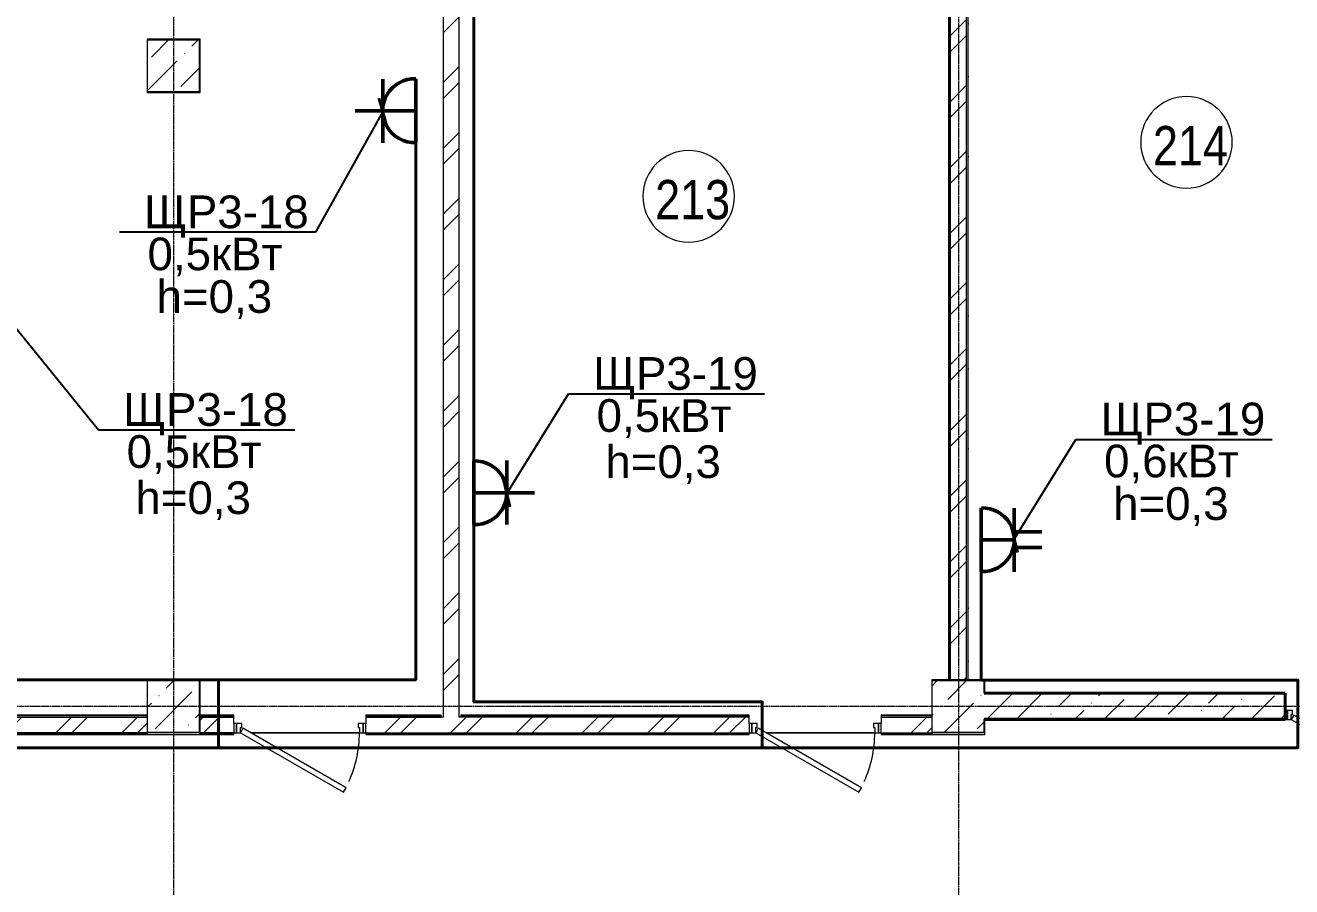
# Model space of a CAD drawing. Header units: metres. Extents: x 3659 to 143627, y -64119 to 51337.
# Drawn here: x 64929 to 74610, y -48663 to -42076 of the extents above; entities that cross this region are included whole.
import ezdxf

# ---------------------------------------------------------------- set-up
doc = ezdxf.new("R2010")
doc.units = ezdxf.units.M
doc.linetypes.add('ADSK_Линия сетки', pattern=[21, 12, -3, 3, -3])
for name, color, linetype, lineweight in [('A-AREA-IDEN', 7, 'Continuous', 9), ('A-DOOR', 7, 'Continuous', 5), ('A-DOOR-FRAM', 7, 'Continuous', 13), ('A-FLOR', 7, 'Continuous', 5), ('A-WALL', 7, 'Continuous', 5), ('A-WALL-PATT', 7, 'Continuous', 18), ('I-WALL', 7, 'Continuous', 5), ('S-COLS', 7, 'Continuous', 5), ('S-GRID', 7, 'Continuous', 9), ('Освещение', 1, 'Continuous', 50), ('Эл-свет раб.', 5, 'Continuous', 50), ('ЭЛ.сети', 5, 'Continuous', 100), ('ЭОМ', 7, 'Continuous', 40)]:
    doc.layers.add(name, color=color, linetype=linetype, lineweight=lineweight)
doc.styles.add('GOST Common_I_1', font='ARIALN.TTF', dxfattribs={"height": 300})
doc.styles.add('STYLE1', font='arial.ttf', dxfattribs={"height": 250})
doc.styles.add('ГОСТ 2.304', font='CS_Gost2304.shx', dxfattribs={"width": 0.85})
doc.dimstyles.new('СПДС', dxfattribs={"dimscale": 100, "dimtxt": 2.5, "dimasz": 2.5, "dimexe": 1.25, "dimexo": 0.625, "dimtad": 1, "dimdec": 0, "dimrnd": 0.001, "dimtxsty": 'ГОСТ 2.304', "dimblk": 'OBLIQUE', "dimcen": 2.5, "dimdle": 2, "dimadec": 0, "dimazin": 2, "dimtfac": 0.75, "dimtdec": 0, "dimtmove": 1, "dimatfit": 3, "dimfxl": 1, "dimtolj": 1, "dimarcsym": 1})
pattern_1 = [(45, (0, 0), (84.19025, 308.69666), [396.875, -79.375, 3.353, -76.022])]
pattern_2 = [(45, (0, 0), (-251.4472, 251.4472), []), (45, (0, 381), (-251.4472, 251.4472), [])]
pattern_3 = [(0, (0, 0), (812.8, 203.2), [33.528, -576.072, 33.528, -576.072, -3251.2]), (0, (0, 0), (812.8, 203.2), [-1219.2, 33.528, -1185.672, 33.528, -576.072, -1422.4]), (0, (0, 0), (812.8, 203.2), [-3048, 33.528, -372.872, 33.528, -982.472]), (120, (304.8, 101.6), (-582.37636, 602.30545), [33.528, -576.072, 33.528, -576.072, -3251.2]), (120, (304.8, 101.6), (-582.37636, 602.30545), [-1219.2, 33.528, -1185.672, 33.528, -576.072, -1422.4]), (120, (304.8, 101.6), (-582.37636, 602.30545), [-3048, 33.528, -372.872, 33.528, -982.472]), (240, (406.4, 508), (-230.42364, -805.50545), [33.528, -576.072, 33.528, -576.072, -3251.2]), (240, (406.4, 508), (-230.42364, -805.50545), [-1219.2, 33.528, -1185.672, 33.528, -576.072, -1422.4]), (240, (406.4, 508), (-230.42364, -805.50545), [-3048, 33.528, -372.872, 33.528, -982.472])]

# ---------------------------------------------------------------- blocks, each defined once
blk = doc.blocks.new('КДП АПК - КР_rvt-1-2 этаж')
at = {"layer": 'A-WALL-PATT', "lineweight": 20}
h = blk.add_hatch(dxfattribs=at)
h.set_pattern_fill('FP_137', color=256, style=0, pattern_type=2)
h.set_pattern_definition(pattern_1)
h.paths.add_polyline_path([(77862.7, -46745.6), (77862.7, -46545.6), (75562.7, -46545.6), (75562.7, -46745.6), (77344.4, -46745.6)], flags=0)
h.paths.add_polyline_path([(74255.2, -46745.6), (74562.7, -46745.6), (74562.7, -46545.6), (72262.7, -46545.6), (72262.7, -46745.6)], flags=0)
at = {"layer": 'S-COLS', "lineweight": 20}
h = blk.add_hatch(dxfattribs=at)
h.set_pattern_fill('FP_137', color=256, style=0, pattern_type=2)
h.set_pattern_definition(pattern_1)
h.paths.add_polyline_path([(66017.6, -41945.6), (66262.7, -41945.6), (66262.7, -41545.6), (65862.7, -41545.6), (65862.7, -41945.6)], flags=0)
h = blk.add_hatch(dxfattribs=at)
h.set_pattern_fill('FP_137', color=256, style=0, pattern_type=2)
h.set_pattern_definition(pattern_1)
h.paths.add_polyline_path([(66017.6, -46845.6), (66262.7, -46845.6), (66262.7, -46445.6), (65862.7, -46445.6), (65862.7, -46845.6)], flags=0)
h = blk.add_hatch(dxfattribs=at)
h.set_pattern_fill('FP_137', color=256, style=0, pattern_type=2)
h.set_pattern_definition(pattern_1)
h.paths.add_polyline_path([(71862.7, -46845.6), (72262.7, -46845.6), (72262.7, -46445.6), (71862.7, -46445.6)], flags=0)
at = {"layer": 'I-WALL', "lineweight": 40}
for p, q in [((74562.7, -46545.6), (72262.7, -46545.6)), ((74562.7, -46745.6), (74562.7, -46545.6)), ((72262.7, -46745.6), (74562.7, -46745.6))]:
    blk.add_line(p, q, dxfattribs=at)
at = {"layer": 'S-COLS', "lineweight": 20}
for p, q in [((66262.7, -41545.6), (65862.7, -41545.6)), ((65862.7, -41545.6), (65862.7, -41945.6)), ((66262.7, -41945.6), (66262.7, -41545.6)), ((65862.7, -41945.6), (66262.7, -41945.6)), ((66262.7, -46445.6), (65862.7, -46445.6)), ((65862.7, -46445.6), (65862.7, -46845.6)), ((66262.7, -46845.6), (66262.7, -46445.6)), ((72262.7, -46445.6), (71862.7, -46445.6)), ((71862.7, -46445.6), (71862.7, -46845.6)), ((72262.7, -46545.6), (72262.7, -46445.6)), ((72262.7, -46845.6), (72262.7, -46745.6)), ((65862.7, -46845.6), (66262.7, -46845.6)), ((71862.7, -46845.6), (72262.7, -46845.6))]:
    blk.add_line(p, q, dxfattribs=at)
blk = doc.blocks.new('AC_Дверь_Однопольная_ДеревяннаяВнутренняя_ГОСТ6629-88 - ДГ 21-10Л-1292866-2 этаж')
at = {"layer": 'A-DOOR', "lineweight": 13}
for p, q in [((-333.1, 515), (-353.1, 480.4)), ((455, 60), (-333.1, 515)), ((-353.1, 480.4), (435, 25.4)), ((435, 25.4), (455, 60))]:
    blk.add_line(p, q, dxfattribs=at)
at = {"layer": 'A-DOOR', "lineweight": 18}
for p, q in [((-485, 60), (-505, 60)), ((-505, 60), (-505, -10)), ((-485, -10), (-485, 60)), ((505, 60), (485, 60)), ((485, 60), (485, -10)), ((505, -10), (505, 60)), ((-505, -10), (-485, -10)), ((485, -10), (505, -10))]:
    blk.add_line(p, q, dxfattribs=at)
at = {"layer": 'A-DOOR'}
blk.add_arc((455, 60), 910, 155.73648, 180, dxfattribs=at)
at = {"layer": 'A-DOOR-FRAM'}
for p, q in [((-455, 60), (-485, 60)), ((-485, 60), (-485, -10)), ((-455, 20), (-455, 60)), ((-445, 20), (-455, 20)), ((-445, -10), (-445, 20)), ((455, 20), (445, 20)), ((445, 20), (445, -10)), ((485, 60), (455, 60)), ((455, 60), (455, 20)), ((485, -10), (485, 60)), ((-485, -10), (-445, -10)), ((445, -10), (485, -10))]:
    blk.add_line(p, q, dxfattribs=at)
blk = doc.blocks.new('AC_Дверь_Однопольная_ДеревяннаяВнутренняя_ГОСТ6629-88 - ДГ 21-10Л-1371174-2 этаж')
at = {"layer": 'A-DOOR', "lineweight": 13}
for p, q in [((-333.1, 555), (-353.1, 520.4)), ((-353.1, 520.4), (435, 65.4)), ((455, 100), (-333.1, 555)), ((435, 65.4), (455, 100))]:
    blk.add_line(p, q, dxfattribs=at)
at = {"layer": 'A-DOOR', "lineweight": 18}
for p, q in [((-485, 100), (-505, 100)), ((-505, 100), (-505, 30)), ((-485, 30), (-485, 100)), ((505, 100), (485, 100)), ((485, 100), (485, 30)), ((505, 30), (505, 100)), ((-505, 30), (-485, 30)), ((485, 30), (505, 30))]:
    blk.add_line(p, q, dxfattribs=at)
at = {"layer": 'A-DOOR'}
blk.add_arc((455, 100), 910, 155.73648, 180, dxfattribs=at)
at = {"layer": 'A-DOOR-FRAM'}
for p, q in [((-455, 100), (-485, 100)), ((-485, 100), (-485, 30)), ((-455, 60), (-455, 100)), ((485, 100), (455, 100)), ((455, 100), (455, 60)), ((485, 30), (485, 100)), ((-485, 30), (-445, 30)), ((-445, 60), (-455, 60)), ((-445, 30), (-445, 60)), ((455, 60), (445, 60)), ((445, 60), (445, 30)), ((445, 30), (485, 30))]:
    blk.add_line(p, q, dxfattribs=at)
blk = doc.blocks.new('двойная розетка штепсельная с заземляющим контактом скрытой установки IP20')
at = {"layer": 'Эл-свет раб.', "ltscale": 0.3}
for p, q in [((242830.7, -163233.1), (242830.7, -163443.7)), ((242951.4, -163233.1), (242951.4, -163443.7)), ((243132.4, -163443.7), (242644.8, -163443.7)), ((242891.1, -163695.8), (242891.1, -163443.6)), ((243134.9, -163695.8), (242647.2, -163695.8))]:
    blk.add_line(p, q, dxfattribs=at)
at = {"layer": 'Эл-свет раб.', "ltscale": 0.3, "extrusion": (0, 0, -1)}
blk.add_ellipse((242891.1, -163687.5), major_axis=(-172.5, 172.5), ratio=1, start_param=5.464002, end_param=8.673165, dxfattribs=at)
blk = doc.blocks.new('_Oblique')
at = {"color": 0, "linetype": 'ByBlock', "lineweight": -2}
blk.add_line((-0.5, -0.5), (0.5, 0.5), dxfattribs=at)
blk = doc.blocks.new('Розетка штепсельная с заземляющим контактом скрытой установки IP20')
at = {"layer": 'Эл-свет раб.', "ltscale": 0.3}
for p, q in [((191574.8, -246568.3), (191574.8, -246105.7)), ((191816.2, -246316.2), (191328.6, -246316.2)), ((191818.7, -246568.3), (191331, -246568.3))]:
    blk.add_line(p, q, dxfattribs=at)
at = {"layer": 'Эл-свет раб.', "ltscale": 0.3, "extrusion": (0, 0, -1)}
blk.add_ellipse((191574.8, -246560.1), major_axis=(-172.5, 172.5), ratio=1, start_param=5.464002, end_param=8.673165, dxfattribs=at)
blk = doc.blocks.new('ПСС_Марка_помещения - Имя_2_5мм-224473-2 этаж')
at = {"layer": 'A-AREA-IDEN'}
for start, end in [(360, 180), (180, 360)]:
    blk.add_arc((-0.074, 0.039), 3.5, start, end, dxfattribs=at)

msp = doc.modelspace()

# ---------------------------------------------------------------- hatches: boundary and pattern name
at = {"layer": 'A-WALL-PATT', "lineweight": 5}
h = msp.add_hatch(dxfattribs=at)
h.set_pattern_fill('FP_1', color=256, style=0, pattern_type=2)
h.set_pattern_definition(pattern_2)
h.paths.add_polyline_path([(68122.6532, -47365.6443), (68242.6532, -47365.6443), (68242.6532, -39285.6443), (68122.6532, -39285.6443), (68122.6532, -46236.7998)], flags=0)
h = msp.add_hatch(dxfattribs=at)
h.set_pattern_fill('FP_40', color=256, style=0, pattern_type=2)
h.set_pattern_definition(pattern_3)
h.paths.add_polyline_path([(71987.6532, -47085.6443), (71990.6532, -47085.6443), (71990.6532, -40988.6443), (71987.6532, -40988.6443), (71987.6532, -47082.6443)], flags=0)
h = msp.add_hatch(dxfattribs=at)
h.set_pattern_fill('FP_40', color=256, style=0, pattern_type=2)
h.set_pattern_definition(pattern_3)
h.paths.add_polyline_path([(72002.6532, -47085.6443), (72002.6532, -40985.6443), (71990.6532, -40985.6443), (71990.6532, -47085.6443)], flags=0)
h = msp.add_hatch(dxfattribs=at)
h.set_pattern_fill('FP_1', color=256, style=0, pattern_type=2)
h.set_pattern_definition(pattern_2)
h.paths.add_polyline_path([(72122.6532, -47085.6443), (72122.6532, -40985.6443), (72002.6532, -40985.6443), (72002.6532, -47085.6443)], flags=0)
h = msp.add_hatch(dxfattribs=at)
h.set_pattern_fill('FP_40', color=256, style=0, pattern_type=2)
h.set_pattern_definition(pattern_3)
h.paths.add_polyline_path([(72122.6532, -47085.6443), (72134.6532, -47085.6443), (72134.6532, -40985.6443), (72122.6532, -40985.6443), (72122.6532, -47082.6443)], flags=0)
h = msp.add_hatch(dxfattribs=at)
h.set_pattern_fill('FP_40', color=256, style=0, pattern_type=2)
h.set_pattern_definition(pattern_3)
h.paths.add_polyline_path([(72137.6532, -47082.6443), (72137.6532, -40985.6443), (72134.6532, -40985.6443), (72134.6532, -47082.6443)], flags=0)
h = msp.add_hatch(dxfattribs=at)
h.set_pattern_fill('FP_40', color=256, style=0, pattern_type=2)
h.set_pattern_definition(pattern_3)
h.paths.add_polyline_path([(65862.6532, -42588.6443), (65862.6532, -42185.6443), (65859.6532, -42185.6443), (65859.6532, -42588.6443)], flags=0)
h = msp.add_hatch(dxfattribs=at)
h.set_pattern_fill('FP_40', color=256, style=0, pattern_type=2)
h.set_pattern_definition(pattern_3)
h.paths.add_polyline_path([(65859.6532, -47353.6443), (65862.6532, -47353.6443), (65862.6532, -47085.6443), (65859.6532, -47085.6443), (65859.6532, -47350.6443)], flags=0)
h = msp.add_hatch(dxfattribs=at)
h.set_pattern_fill('FP_40', color=256, style=0, pattern_type=2)
h.set_pattern_definition(pattern_3)
h.paths.add_polyline_path([(66265.6532, -47350.6443), (66265.6532, -47082.6443), (66262.6532, -47082.6443), (66262.6532, -47350.6443)], flags=0)
h = msp.add_hatch(dxfattribs=at)
h.set_pattern_fill('FP_40', color=256, style=0, pattern_type=2)
h.set_pattern_definition(pattern_3)
h.paths.add_polyline_path([(75567.6532, -47185.6443), (76187.6532, -47185.6443), (76187.6532, -47182.6443), (75567.6532, -47182.6443)], flags=0)
h.paths.add_polyline_path([(74255.2423, -47185.6443), (74557.6532, -47185.6443), (74557.6532, -47182.6443), (72262.6532, -47182.6443), (72262.6532, -47185.6443)], flags=0)
h = msp.add_hatch(dxfattribs=at)
h.set_pattern_fill('FP_1', color=256, style=0, pattern_type=2)
h.set_pattern_definition(pattern_2)
h.paths.add_polyline_path([(65862.6532, -47485.6443), (65862.6532, -47365.6443), (63943.4954, -47365.6443), (63943.4954, -47485.6443), (64987.8839, -47485.6443)])
h.paths.add_polyline_path([(61381.4151, -47365.6443), (61381.4162, -47485.6443), (62933.4954, -47485.6443), (62933.4954, -47365.6443)])
h.paths.add_polyline_path([(60371.4164, -47485.6443), (60371.4164, -47365.6443), (60262.6532, -47365.6443), (60262.6532, -47485.6443)])
h = msp.add_hatch(dxfattribs=at)
h.set_pattern_fill('FP_1', color=256, style=0, pattern_type=2)
h.set_pattern_definition(pattern_2)
h.paths.add_polyline_path([(66262.6532, -47485.6443), (66522.6532, -47485.6443), (66522.6532, -47365.6443), (66262.6532, -47365.6443), (66262.6532, -47415.6443)], flags=0)
h.paths.add_polyline_path([(71862.6532, -47485.6443), (71862.6532, -47365.6443), (71472.6532, -47365.6443), (71472.6532, -47485.6443), (71680.9761, -47485.6443)], flags=0)
h.paths.add_polyline_path([(67532.6532, -47485.6443), (70462.6532, -47485.6443), (70462.6532, -47365.6443), (67532.6532, -47365.6443), (67532.6532, -47415.6443)], flags=0)
h = msp.add_hatch(dxfattribs=at)
h.set_pattern_fill('FP_40', color=256, style=0, pattern_type=2)
h.set_pattern_definition(pattern_3)
h.paths.add_polyline_path([(68242.6532, -47365.6443), (70462.6532, -47365.6443), (70462.6532, -47353.6443), (68242.6532, -47353.6443)], flags=0)
h.paths.add_polyline_path([(71862.6532, -47365.6443), (71862.6532, -47353.6443), (71472.6532, -47353.6443), (71472.6532, -47365.6443), (71859.6532, -47365.6443)], flags=0)
h = msp.add_hatch(dxfattribs=at)
h.set_pattern_fill('FP_40', color=256, style=0, pattern_type=2)
h.set_pattern_definition(pattern_3)
h.paths.add_polyline_path([(71859.6532, -47353.6443), (71859.6532, -47350.6443), (71472.6532, -47350.6443), (71472.6532, -47353.6443), (71680.9761, -47353.6443)], flags=0)
h.paths.add_polyline_path([(70136.4163, -47353.6443), (70462.6532, -47353.6443), (70462.6532, -47350.6443), (68254.6532, -47350.6443), (68254.6532, -47353.6443)], flags=0)
h = msp.add_hatch(dxfattribs=at)
h.set_pattern_fill('FP_40', color=256, style=0, pattern_type=2)
h.set_pattern_definition(pattern_3)
h.paths.add_polyline_path([(62392.6532, -47497.6443), (62392.6532, -47485.6443), (60262.6594, -47485.6443), (60262.6594, -47497.6443), (61898.7644, -47497.6443)], flags=0)
h.paths.add_polyline_path([(65862.6594, -47497.6443), (65862.6594, -47485.6443), (63402.6532, -47485.6443), (63402.6532, -47497.6443), (64987.8839, -47497.6443)], flags=0)
h = msp.add_hatch(dxfattribs=at)
h.set_pattern_fill('FP_40', color=256, style=0, pattern_type=2)
h.set_pattern_definition(pattern_3)
h.paths.add_polyline_path([(71862.6532, -47497.6443), (71862.6532, -47485.6443), (71472.6532, -47485.6443), (71472.6532, -47497.6443), (71680.9761, -47497.6443)], flags=0)
h.paths.add_polyline_path([(66522.6532, -47497.6443), (66522.6532, -47485.6443), (66262.6594, -47485.6443), (66262.6594, -47497.6443)], flags=0)
h.paths.add_polyline_path([(67532.6532, -47497.6443), (70462.6532, -47497.6443), (70462.6532, -47485.6443), (67532.6532, -47485.6443)], flags=0)
h = msp.add_hatch(dxfattribs=at)
h.set_pattern_fill('FP_40', color=256, style=0, pattern_type=2)
h.set_pattern_definition(pattern_3)
h.paths.add_polyline_path([(71472.6532, -47500.6443), (71862.6532, -47500.6443), (71862.6532, -47497.6443), (71472.6532, -47497.6443)], flags=0)
h.paths.add_polyline_path([(67532.6532, -47500.6443), (70462.6532, -47500.6443), (70462.6532, -47497.6443), (67532.6532, -47497.6443)], flags=0)
h.paths.add_polyline_path([(66522.6532, -47500.6443), (66522.6532, -47497.6443), (66262.6594, -47497.6443), (66262.6594, -47500.6443)], flags=0)

# ---------------------------------------------------------------- linework, layer by layer
at = {"layer": 'A-FLOR', "lineweight": 18}
for p, q in [((74557.6532, -47185.6443), (74563.0196, -47185.6443)), ((74563.0196, -47185.6443), (74563.0196, -47315.6443)), ((66652.6532, -47485.6443), (67482.6532, -47485.6443)), ((67482.6532, -47485.6443), (66652.6532, -47485.6443)), ((70592.6532, -47485.6443), (71422.6532, -47485.6443)), ((71422.6532, -47485.6443), (70592.6532, -47485.6443))]:
    msp.add_line(p, q, dxfattribs=at)
at = {"layer": 'A-WALL'}
for p, q in [((68122.6532, -39285.6443), (68122.6532, -47365.6443)), ((68242.6532, -39285.6443), (68242.6532, -47365.6443)), ((71990.6532, -47085.6443), (71990.6532, -40985.6443)), ((72002.6532, -47085.6443), (72002.6532, -40985.6443)), ((72122.6532, -40985.6443), (72122.6532, -47085.6443)), ((72134.6532, -40985.6443), (72134.6532, -47085.6443)), ((64302.6532, -47353.6443), (65862.6532, -47353.6443)), ((64302.6532, -47365.6443), (65862.6532, -47365.6443)), ((66262.6532, -47353.6443), (66522.6532, -47353.6443)), ((66522.6532, -47365.6443), (66262.6532, -47365.6443)), ((66262.6532, -47365.6443), (66522.6532, -47365.6443)), ((67532.6532, -47353.6443), (68110.6532, -47353.6443)), ((68122.6532, -47365.6443), (67532.6532, -47365.6443)), ((67532.6532, -47365.6443), (68107.6532, -47365.6443)), ((70462.6532, -47365.6443), (68242.6532, -47365.6443)), ((68254.6532, -47353.6443), (70462.6532, -47353.6443)), ((71472.6532, -47353.6443), (71862.6532, -47353.6443)), ((71472.6532, -47365.6443), (71862.6532, -47365.6443)), ((65862.6594, -47485.6443), (63943.4954, -47485.6443)), ((65862.6594, -47497.6443), (63943.4954, -47497.6443)), ((66522.6532, -47485.6443), (66262.6594, -47485.6443)), ((66522.6532, -47497.6443), (66262.6594, -47497.6443)), ((67532.6532, -47485.6443), (70462.6532, -47485.6443)), ((70462.6532, -47497.6443), (67532.6532, -47497.6443)), ((71472.6532, -47485.6443), (71862.6532, -47485.6443)), ((71862.6532, -47497.6443), (71472.6532, -47497.6443)), ((71862.6532, -47485.6443), (71862.6532, -47497.6443))]:
    msp.add_line(p, q, dxfattribs=at)
at = {"layer": 'A-WALL', "lineweight": 18}
for p, q in [((71987.6532, -40988.6443), (71987.6532, -47082.6443)), ((72137.6532, -47082.6443), (72137.6532, -40988.6443)), ((66265.6532, -42182.6443), (65859.6532, -42182.6443)), ((65859.6532, -42182.6443), (65859.6532, -42588.6443)), ((65862.6532, -42185.6443), (66262.6532, -42185.6443)), ((65862.6532, -42585.6443), (65862.6532, -42185.6443)), ((66262.6532, -42185.6443), (66262.6532, -42585.6443)), ((66265.6532, -42588.6443), (66265.6532, -42182.6443)), ((65859.6532, -42588.6443), (66265.6532, -42588.6443)), ((66262.6532, -42585.6443), (65862.6532, -42585.6443)), ((66265.6532, -47082.6443), (65859.6532, -47082.6443)), ((65859.6532, -47082.6443), (65859.6532, -47350.6443)), ((65862.6532, -47085.6443), (66262.6532, -47085.6443)), ((65862.6532, -47485.6443), (65862.6532, -47085.6443)), ((66262.6532, -47085.6443), (66262.6532, -47365.6443)), ((66265.6532, -47350.6443), (66265.6532, -47082.6443)), ((71987.6532, -47082.6443), (71859.6532, -47082.6443)), ((71859.6532, -47082.6443), (71859.6532, -47350.6443)), ((71862.6532, -47085.6443), (72262.6532, -47085.6443)), ((71862.6532, -47485.6443), (71862.6532, -47085.6443)), ((72265.6532, -47082.6443), (72137.6532, -47082.6443)), ((72262.6532, -47085.6443), (72262.6532, -47185.6443)), ((72265.6532, -47182.6443), (72265.6532, -47082.6443)), ((72262.6532, -47185.6443), (74557.6532, -47185.6443)), ((74557.6532, -47182.6443), (72265.6532, -47182.6443)), ((74557.6532, -47185.6443), (74557.6532, -47182.6443)), ((65859.6532, -47350.6443), (64302.6532, -47350.6443)), ((66262.6532, -47365.6443), (66262.6532, -47485.6443)), ((66522.6532, -47350.6443), (66265.6532, -47350.6443)), ((66522.6532, -47365.6443), (66522.6532, -47350.6443)), ((66522.6532, -47415.6443), (66522.6532, -47365.6443)), ((68107.6532, -47350.6443), (67532.6532, -47350.6443)), ((67532.6532, -47350.6443), (67532.6532, -47365.6443)), ((67532.6532, -47365.6443), (67532.6532, -47415.6443)), ((70462.6532, -47350.6443), (68257.6532, -47350.6443)), ((70462.6532, -47415.6443), (70462.6532, -47350.6443)), ((71472.6532, -47350.6443), (71472.6532, -47415.6443)), ((71859.6532, -47350.6443), (71472.6532, -47350.6443)), ((74557.6532, -47385.6443), (72262.6532, -47385.6443)), ((72262.6532, -47385.6443), (72262.6532, -47485.6443)), ((72265.6532, -47388.6443), (74557.6532, -47388.6443)), ((72265.6532, -47500.6443), (72265.6532, -47388.6443)), ((74557.6532, -47388.6443), (74557.6532, -47385.6443)), ((63943.4954, -47500.6443), (66522.6532, -47500.6443)), ((65862.6594, -47500.6443), (65862.6594, -47485.6443)), ((66262.6594, -47485.6443), (65862.6594, -47485.6443)), ((66262.6594, -47500.6443), (66262.6594, -47485.6443)), ((66522.6532, -47500.6443), (66522.6532, -47485.6443)), ((67532.6532, -47485.6443), (67532.6532, -47500.6443)), ((67532.6532, -47500.6443), (70462.6532, -47500.6443)), ((70462.6532, -47500.6443), (70462.6532, -47485.6443)), ((71472.6532, -47485.6443), (71472.6532, -47500.6443)), ((71472.6532, -47500.6443), (72265.6532, -47500.6443)), ((72262.6532, -47485.6443), (71862.6532, -47485.6443))]:
    msp.add_line(p, q, dxfattribs=at)
at = {"layer": 'S-GRID', "linetype": 'ADSK_Линия сетки'}
for p, q in [((66062.6532, -38050.2658), (66062.6532, -63301.3643)), ((72062.6532, -38095.4453), (72062.6532, -63301.3643)), ((95007.6236, -47285.6443), (30597.8704, -47285.6443))]:
    msp.add_line(p, q, dxfattribs=at)
at = {"layer": 'ЭЛ.сети', "color": 0, "lineweight": 40}
for points in [[(62492.6532, -47600.6443), (70562.6532, -47600.6443), (70562.6532, -47600.6443), (70562.6532, -47250.6443), (68357.6532, -47250.6443), (68357.6532, -47006.8245), (68357.6532, -41697.2937)], [(64458.3257, -44219.8622), (64503.8734, -47080.4424), (67913.0596, -47080.4424), (67913.0596, -42972.4836)], [(70562.6532, -47600.6443), (74657.6532, -47600.6443), (74657.6532, -47600.6443), (74657.6532, -47082.6443), (72237.6532, -47082.6443), (72237.6532, -46010.221), (72237.6532, -46010.221)], [(66405.0393, -47080.4424), (66405.0393, -47600.6443)]]:
    msp.add_lwpolyline(points, dxfattribs=at)

# ---------------------------------------------------------------- block references
at = {"lineweight": 5}
msp.add_blockref('КДП АПК - КР_rvt-1-2 этаж', (-3, -637), dxfattribs=at)
at = {"layer": 'A-AREA-IDEN', "color": 18, "true_color": 0x000000, "xscale": 99.99999999999993, "yscale": 99.99999999999993, "zscale": 99.99999999999993}
for p in [(73813.3763, -42974.5109), (70007.2661, -43387.4698)]:
    msp.add_blockref('ПСС_Марка_помещения - Имя_2_5мм-224473-2 этаж', p, dxfattribs=at)
at = {"layer": 'A-DOOR', "rotation": 180}
for name, p in [('AC_Дверь_Однопольная_ДеревяннаяВнутренняя_ГОСТ6629-88 - ДГ 21-10Л-1371174-2 этаж', (75062.6532, -47285.6443)), ('AC_Дверь_Однопольная_ДеревяннаяВнутренняя_ГОСТ6629-88 - ДГ 21-10Л-1292866-2 этаж', (67027.6532, -47425.6443)), ('AC_Дверь_Однопольная_ДеревяннаяВнутренняя_ГОСТ6629-88 - ДГ 21-10Л-1292866-2 этаж', (70967.6532, -47425.6443))]:
    msp.add_blockref(name, p, dxfattribs=at)
at = {"layer": 'Освещение'}
for p, rotation in [((-178655.2835, -234303.4946), 90.00000000000713), ((314925.9963, 145924.043), 270)]:
    msp.add_blockref('Розетка штепсельная с заземляющим контактом скрытой установки IP20', p, dxfattribs=dict(at, rotation=rotation))
at = {"layer": 'ЭОМ', "color": 0, "lineweight": 30, "xscale": -1, "rotation": 270}
msp.add_blockref('двойная розетка штепсельная с заземляющим контактом скрытой установки IP20', (235933.4368, -288901.2765), dxfattribs=at)

# ---------------------------------------------------------------- texts
at = {"layer": 'A-AREA-IDEN', "color": 18, "true_color": 0x000000, "char_height": 300, "width": 634.9365, "attachment_point": 1, "style": 'GOST Common_I_1'}
for s, insert in [('214', (73549.692, -42846.0509)), ('213', (69743.5818, -43259.0098))]:
    msp.add_mtext(s, dxfattribs=dict(at, insert=insert))
at = {"layer": 'Эл-свет раб.', "color": 7, "style": 'STYLE1'}
for s, p in [('ЩР3-18', (65836.4115, -43627.2766)), ('0,5кВт', (65862.9411, -43948.9167)), ('h=0,3', (65931.831, -44274.6911, -386.7801)), ('ЩР3-19', (69269.5497, -44863.4059)), ('ЩР3-18', (65676.5085, -45138.9551)), ('0,5кВт', (69296.0793, -45185.0459)), ('ЩР3-19', (73149.5497, -45211.1313)), ('0,5кВт', (65703.0381, -45460.5951)), ('h=0,3', (69363.0751, -45537.9673, -386.7801)), ('0,6кВт', (73176.0793, -45532.7713)), ('h=0,3', (65770.0339, -45813.5166, -386.7801)), ('h=0,3', (73244.9692, -45858.5458, -386.7801))]:
    msp.add_text(s, height=250, dxfattribs=at).set_placement(p)

# ---------------------------------------------------------------- leaders
at = {"layer": 'ЭОМ', "lineweight": 25, "ltscale": 100}
for points in [[(67660.9302, -42734.5177), (67147.8917, -43659.0098), (65647.8917, -43659.0098)], [(64710.4551, -44214.0084), (65487.9887, -45170.6883), (66987.9887, -45170.6883)], [(68609.7826, -45656.6416), (69081.0299, -44895.139), (70581.0299, -44895.139)], [(72489.7826, -46004.3671), (72961.0299, -45242.8645), (74461.0299, -45242.8645)]]:
    msp.add_leader(points, dimstyle='СПДС', override={"dimasz": 1.5, "dimtad": 0, "dimldrblk": 'ArchTick', "dimfxl": 1.25, "dimtfill": 1, "dimlwd": 25}, dxfattribs=at)

doc.saveas('drawing.dxf')
